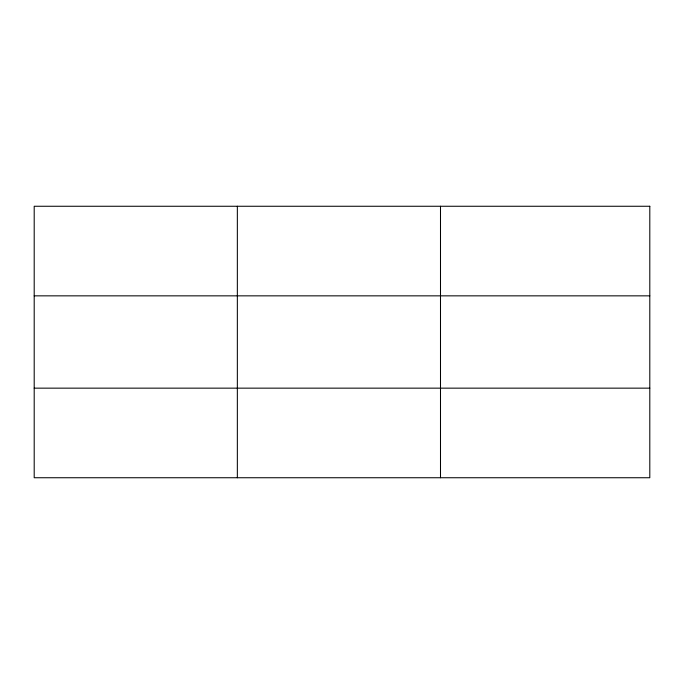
<?xml version="1.0" encoding="UTF-8"?>
<svg xmlns="http://www.w3.org/2000/svg" width="684" height="684" viewBox="0 0 684 684"><rect width="100%" height="100%" fill="white"/><g stroke="black" fill="none" stroke-linecap="round" stroke-linejoin="round"><path stroke-width="1.03" d="M237.348 206.26L237.348 477.74M440.496 206.26L440.496 477.74M34.2 295.847L649.8 295.847M34.2 388.153L649.8 388.153M649.8 206.26L649.8 477.74L34.2 477.74L34.2 206.26L649.8 206.26"/></g></svg>
